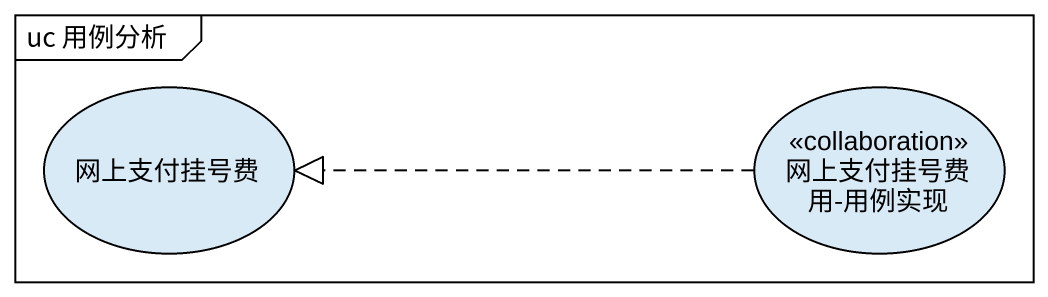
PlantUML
@startuml
mainframe uc 用例分析
usecase 网上支付挂号费
usecase "网上支付挂号费用-用例实现" as 网上支付挂号费用_用例实现 <<collaboration>>
网上支付挂号费用_用例实现 .left.|> 网上支付挂号费
@enduml
